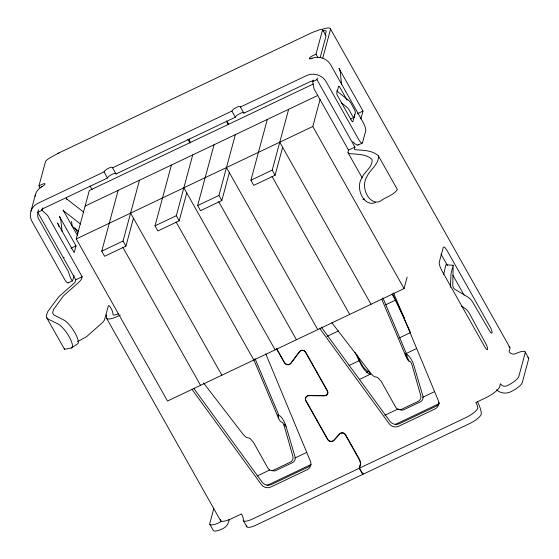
<?xml version="1.0" encoding="UTF-8"?>
<svg xmlns="http://www.w3.org/2000/svg" width="559" height="559" viewBox="0 0 559 559"><rect width="100%" height="100%" fill="white"/><g stroke="black" fill="none" stroke-linecap="round" stroke-linejoin="round"><path stroke-width="0.84" d="M450.33 287.27L451.029 273.519L453.181 265.259L452.755 285.558L453.37 287.766A4.884 4.465 9 0 0 455.082 289.471L467.408 296.787A14.646 13.395 9 0 1 472.544 301.902L489.418 330.711A4.87 1.188 64.6 0 0 492.046 332.801A4.87 1.188 64.6 0 0 490.187 327.071L447.382 251.061A7.295 1.775 64.6 0 0 443.245 247.469L439.255 262.262A7.295 1.775 64.6 0 0 442.022 270.933L484.821 346.943A4.87 1.188 64.6 0 0 487.567 349.389A4.87 1.188 64.6 0 0 485.883 343.82L469.427 313.452A14.646 13.884 22.8 0 0 464.375 308.016L461.51 306.164M443.601 274.679L445.921 264.784L453.181 265.259M30.962 211.162L35.524 194.252M40.115 187.901L38.962 185.854L45.468 161.754A6.079 1.614 -29.4 0 1 51.365 157.107L57.668 153.522L312.383 32.415L317.75 30.472A6.079 1.614 -29.4 0 1 322.501 30.053L316.003 54.146L317.917 57.556M42.708 207.843L42.037 210.338L47.62 215.453L82.145 276.761L81.684 278.466A14.597 3.871 -29.4 0 1 78.379 282.658L63.621 295.725L53.51 309.476L52.658 312.649L53.559 314.808L63.628 319.916A14.597 4.123 56 0 1 75.011 332.926A14.597 4.123 56 0 1 77.226 344.064L71.426 347.984L64.53 349.312L46.621 317.582L46.264 315.688L47.962 311.209L58.884 296.675L73.641 283.602A7.295 1.936 -29.4 0 0 75.29 281.505L75.751 279.8L37.774 212.364L38.445 209.87M407.162 277.068L404.059 288.577L167.511 401.034L76.241 238.959L89.314 190.507L313.243 84.046M62.063 231.433L60.994 221.413A14.597 13.619 15.1 0 0 59.324 216.228L76.01 245.862L74.186 252.626L57.5 222.992A14.597 13.619 15.1 0 1 58.856 226.395M73.998 275.671L72.719 280.408A7.176 1.335 75.6 0 1 72.216 280.842L70.406 277.739L68.415 271.709L38.494 218.576A7.295 6.806 15.1 0 1 37.921 213.349M133.454 218.227L125.922 246.142L104.61 256.274L101.738 251.166L118.145 190.36M125.922 246.142L123.043 241.034L139.457 180.229M186.734 192.904L179.201 220.819L157.89 230.944L155.011 225.836L171.424 165.031M179.201 220.819L176.323 215.704L192.736 154.899M229.358 172.64L221.825 200.555L200.513 210.687L197.634 205.579L214.048 144.774M221.825 200.555L218.946 195.447L235.353 134.642M282.63 147.31L275.098 175.226L253.786 185.357L250.914 180.25L267.321 119.444M275.098 175.226L272.219 170.118L288.633 109.312M375.355 202.337A14.597 10.167 76.1 0 1 362.05 196.461A14.597 10.167 76.1 0 1 361.75 178.181C364.147 171.823 373.16 166.889 372.035 159.413C366.397 153.984 357.061 154.34 349.745 153.648A14.597 3.871 -29.4 0 1 348.068 151.824L348.523 150.119L313.997 88.811L312.677 81.67L313.124 80.007M325.24 35.112L326.142 31.786A9.734 2.585 -29.4 0 0 322.669 30.878M320.125 57.787L325.96 36.181A6.079 1.614 -29.4 0 0 325.925 35.72L322.473 29.592M378.436 155.905C379.191 164.248 369.73 169.817 366.837 176.923A14.597 10.167 76.1 0 0 367.13 195.203A14.597 10.167 76.1 0 0 380.434 201.079C385.682 196.95 393.564 195.287 397.379 189.557L378.436 155.905C372.615 150.224 362.945 150.343 355.3 149.7A7.295 1.936 -29.4 0 1 354.455 148.785L354.916 147.08L316.939 79.644L317.386 77.98M322.774 58.024L330.397 29.76A14.597 3.871 -29.4 0 0 322.243 29.361M404.059 288.577L312.788 126.502L320.111 99.362M213.762 508.718L209.8 523.413A12.165 3.228 -29.4 0 0 219.31 522.574A4.863 4.542 15.1 0 0 221.133 521.016M360.876 118.941L363.008 111.045L339.006 68.429A12.165 11.348 15.1 0 1 340.41 72.873L341.514 84.507M246.757 525.851A12.165 3.228 -29.4 0 0 256.274 525.013L362.714 474.409L359.262 468.274L360.408 464.047A4.863 1.181 64.6 0 0 358.557 458.268L345.315 434.748A3.403 3.179 15.1 0 0 339.725 434.05L334.009 440.345A3.892 3.634 15.1 0 1 327.616 439.535L305.745 400.705A3.892 3.634 15.1 0 1 309.078 395.437L324.402 395.632A3.403 3.179 15.1 0 0 327.308 391.021L305.445 352.191A3.403 3.179 15.1 0 0 299.666 351.709L290.98 363.308A3.892 3.634 15.1 0 1 284.377 362.756L276.391 348.571M477.302 401.327A12.165 2.956 64.6 0 1 481.173 414.408A12.165 3.228 -29.4 0 1 469.378 423.701L362.931 474.305L359.479 468.176L360.618 463.949A4.863 1.181 64.6 0 0 358.773 458.17L345.532 434.65A3.647 3.403 15.1 0 0 339.537 433.896L333.821 440.192A3.647 3.403 15.1 0 1 327.826 439.437L305.962 400.607A3.647 3.403 15.1 0 1 309.078 395.667L324.402 395.863A3.647 3.403 15.1 0 0 327.525 390.923L305.654 352.086A3.647 3.403 15.1 0 0 299.463 351.576L290.785 363.175A3.647 3.403 15.1 0 1 284.594 362.658L276.6 348.467M362.714 474.409L363.098 472.998M64.655 348.348L64.53 349.312M352.869 141.658A7.567 2.201 53.2 0 0 355.021 143.831L357.46 145.2L358.284 144.648M354.874 352.107C359.018 359.619 362.022 370.086 369.89 374.558L370.296 374.271L368.654 371.351L368.325 371.588C362.204 368.15 359.779 360.08 356.544 354.238M77.638 341.626L86.638 336.602L101.396 323.535A14.597 3.871 -29.4 0 0 104.701 319.343L108.306 305.969A4.863 1.181 64.6 0 1 111.066 308.365A4.863 1.181 64.6 0 1 112.911 314.144A7.295 1.936 -29.4 0 0 118.62 313.641M68.163 282.882L72.502 280.814M57.668 153.522L58.954 153.075M38.962 185.854L42.163 184.337A3.647 0.971 -29.4 0 1 45.02 184.058A3.647 0.971 -29.4 0 1 41.597 186.818L42.54 186.364A14.597 13.619 15.1 0 0 35.042 196.342M316.003 54.146L312.809 55.669A3.647 0.971 -29.4 0 0 309.274 58.429A3.647 0.971 -29.4 0 0 312.006 58.255L311.056 58.709A14.597 13.619 15.1 0 1 330.746 64.893L362.973 122.114A7.295 1.775 64.6 0 1 365.74 130.785L362.546 142.622A7.295 1.775 64.6 0 1 358.41 139.023L326.183 81.803A14.597 13.619 15.1 0 0 306.493 75.619L240.433 107.028A4.863 1.293 -29.4 0 0 236.625 107.363A4.863 1.293 -29.4 0 0 231.908 111.08L112.569 167.812A4.863 1.293 -29.4 0 0 108.76 168.147A4.863 1.293 -29.4 0 0 104.044 171.865L37.977 203.273A14.597 13.619 15.1 0 0 32.101 221.616L64.32 278.836A7.295 1.775 64.6 0 0 68.457 282.435M41.429 209.408L107.496 178A4.863 1.293 -29.4 0 1 112.212 174.282A4.863 1.293 -29.4 0 1 116.02 173.947L235.36 117.208A4.863 1.293 -29.4 0 1 240.077 113.491A4.863 1.293 -29.4 0 1 243.885 113.156L309.945 81.754A7.295 6.806 15.1 0 1 313.606 81.055M37.774 212.364L42.037 210.338M312.677 81.67L316.939 79.644M85.115 206.068L317.729 95.477M76.241 238.959L312.788 126.502M71.035 248.231L76.01 245.862M357.327 113.75L363.008 111.045M350.486 119.025L354.036 117.334M101.738 251.166L123.043 241.034M155.011 225.836L176.323 215.704M197.634 205.579L218.946 195.447M250.914 180.25L272.219 170.118M357.984 145.088L362.253 143.069M75.751 279.8L82.145 276.761M348.523 150.119L354.916 147.08M120.297 315.052L117.935 316.177A14.597 3.871 -29.4 0 1 106.517 317.184A4.863 1.181 64.6 0 0 106.168 314.787M362.868 199.731L364.44 198.983M385.556 304.844L395.451 300.141L410.194 331.773M327.071 336.343L338.488 330.914M399.14 337.992L410.558 332.563M349.033 365.509L358.927 360.807M366.369 372.441L368.654 371.351M405.946 353.623L416.602 348.557M359.64 379.337L370.296 374.271M257.112 475.995L269.724 470M294.956 458.003L306.786 452.378M384.851 415.267L398.253 408.895M422.695 397.274L434.525 391.656M266.943 485.485L311.021 464.529M395.241 424.498L439.311 403.542M359.262 468.274L252.822 518.878A12.165 3.228 -29.4 0 1 243.305 519.716A4.863 1.181 64.6 0 0 241.46 513.938L231.866 518.5A14.597 3.871 -29.4 0 1 220.449 519.507M359.479 468.176L465.926 417.566A12.165 3.228 -29.4 0 0 477.721 408.273A4.863 1.181 64.6 0 0 475.877 402.494L485.464 397.938A14.597 3.871 -29.4 0 0 499.62 386.786L500.438 383.74A4.863 4.542 15.1 0 0 507.006 385.801A12.165 3.228 -29.4 0 0 518.801 376.507L525.187 352.834A12.165 3.228 -29.4 0 0 515.671 353.672A4.863 4.542 15.1 0 1 509.109 351.611L509.934 348.571A14.597 3.871 -29.4 0 0 508.9 346.846M407.252 354.832L406.211 354.462L406.03 352.792L382.894 297.842M381.741 299.149L406.456 357.662A9.782 2.033 71.7 0 0 408.992 361.079L410.355 361.687A4.926 1.02 71.7 0 1 411.864 364.405L420.724 395.472A4.863 4.64 -77.6 0 1 418.139 401.404L401.648 409.244A4.863 4.64 -77.6 0 1 395.765 407.343L381.266 381.427A5.317 1.663 46.7 0 0 379.68 379.708A4.905 1.349 57.3 0 0 376.885 377.213L374.446 376.682A9.845 2.704 57.3 0 1 370.17 372.511L331.906 322.822M83.689 212.168L67.485 199.556A4.863 4.542 15.1 0 1 66.228 198.103L67.066 199.591M80.496 224.005L64.292 211.393A4.863 4.542 15.1 0 1 63.034 209.946L77.324 235.311M78.686 231.314L72.251 226.311L71.489 221.357M336.616 90.824L348.767 100.487A7.421 6.925 15.1 0 1 350.619 102.646L353.945 108.551A3.647 0.887 64.6 0 1 355.328 112.883L354.189 117.11A3.647 0.887 64.6 0 1 352.121 115.315L348.795 109.41A7.421 6.925 15.1 0 0 346.943 107.251L341.542 102.954M203.511 382.922L242.306 433.302A9.845 2.704 57.3 0 0 246.582 437.473L249.021 438.004A4.905 1.349 57.3 0 1 251.816 440.492L253.402 442.211L267.901 468.128A4.863 4.64 -77.6 0 0 273.784 470.028L290.275 462.188A4.863 4.64 -77.6 0 0 292.86 456.263L284 425.189M46.621 317.582L48.57 319.329L57.829 323.836A14.597 4.123 56 0 1 69.204 336.846A14.597 4.123 56 0 1 71.426 347.984M284.3 424.064L286.068 426.468L295.019 456.738A4.863 4.64 -77.6 0 1 292.427 462.663L275.936 470.503A4.863 4.64 -77.6 0 1 272.002 470.475M321.278 327.057L389.965 421.311A7.295 6.806 15.1 0 0 399.364 423.708L435.692 406.435A7.295 6.806 15.1 0 0 439.178 402.557M319.566 328.182L389.281 423.848A7.295 6.806 15.1 0 0 398.679 426.244L435.007 408.971A7.295 6.806 15.1 0 0 438.312 400.537L393.606 293.014M193.924 388.547L262.101 482.096A7.295 6.806 15.1 0 0 271.499 484.492L307.827 467.219A7.295 6.806 15.1 0 0 310.769 464.543M192.212 389.679L261.423 484.632A7.295 6.806 15.1 0 0 270.815 487.029L307.143 469.763A7.295 6.806 15.1 0 0 310.448 461.329L265.742 353.805M525.118 351.911L528.576 358.046M330.32 28.649L509.85 347.46M440.988 254.1L447.41 265.504M452.972 275.384L464.103 295.145M347.076 100.145L339.963 87.511A2.432 0.594 64.6 0 0 338.586 86.317L336.763 93.08A2.432 0.594 64.6 0 0 337.685 95.966L351.492 120.492A2.432 0.594 64.6 0 0 352.869 121.694L354.699 114.93A2.432 0.594 64.6 0 0 354.658 114.232M348.061 152.754L362.127 177.734M392.677 294.076L404.492 318.162M392.041 294.09L395.451 300.141M279.759 142.203L371.029 304.285M240.433 107.028L243.885 113.156M271.995 176.399L349.71 314.417M231.908 111.08L235.36 117.208M226.311 121.01L228.414 124.741M226.479 167.532L317.75 329.607M187.957 139.247L190.053 142.978M218.723 201.729L296.438 339.739M183.855 187.789L275.126 349.871M176.099 221.993L253.814 360.003M112.569 167.812L116.02 173.947M130.582 213.119L221.853 375.201M104.044 171.865L107.496 178M89.992 185.972L92.074 189.662M122.826 247.316L200.541 385.326M243.375 520.639L246.826 526.774M74.997 228.065L77.946 233.299M106.601 318.288L220.532 520.611M209.863 524.335L213.314 530.463A12.165 3.228 -29.4 0 0 222.762 528.709A12.165 11.348 15.1 0 0 229.113 519.213M284 425.196A4.926 1.02 71.7 0 0 282.491 422.471L281.128 421.863A9.782 2.033 71.7 0 1 278.599 418.446L253.877 359.933M255.03 358.626L278.165 413.576L278.347 415.246L279.388 415.623A12.179 2.795 67.5 0 1 284.685 422.66L286.068 426.468M406.183 354.385L408.992 361.079M227.527 121.82L228.484 124.175M189.061 139.17L190.339 142.307M406.065 353.442L406.456 357.662M278.2 414.226L278.599 418.453M399.867 409.684A4.863 4.64 -77.6 0 0 403.801 409.712L420.291 401.872A4.863 4.64 -77.6 0 0 422.884 395.947L414.394 367.172A12.34 2.564 71.7 0 0 412.549 361.869A12.179 2.795 67.5 0 0 407.252 354.832M496.462 389.798A12.165 11.348 15.1 0 0 510.458 391.936A12.165 3.228 -29.4 0 0 522.253 382.642L528.639 358.969A12.165 3.228 -29.4 0 0 527.787 357.529M64.103 257.769A2.432 0.594 64.6 0 1 63.803 257.266"/></g></svg>
